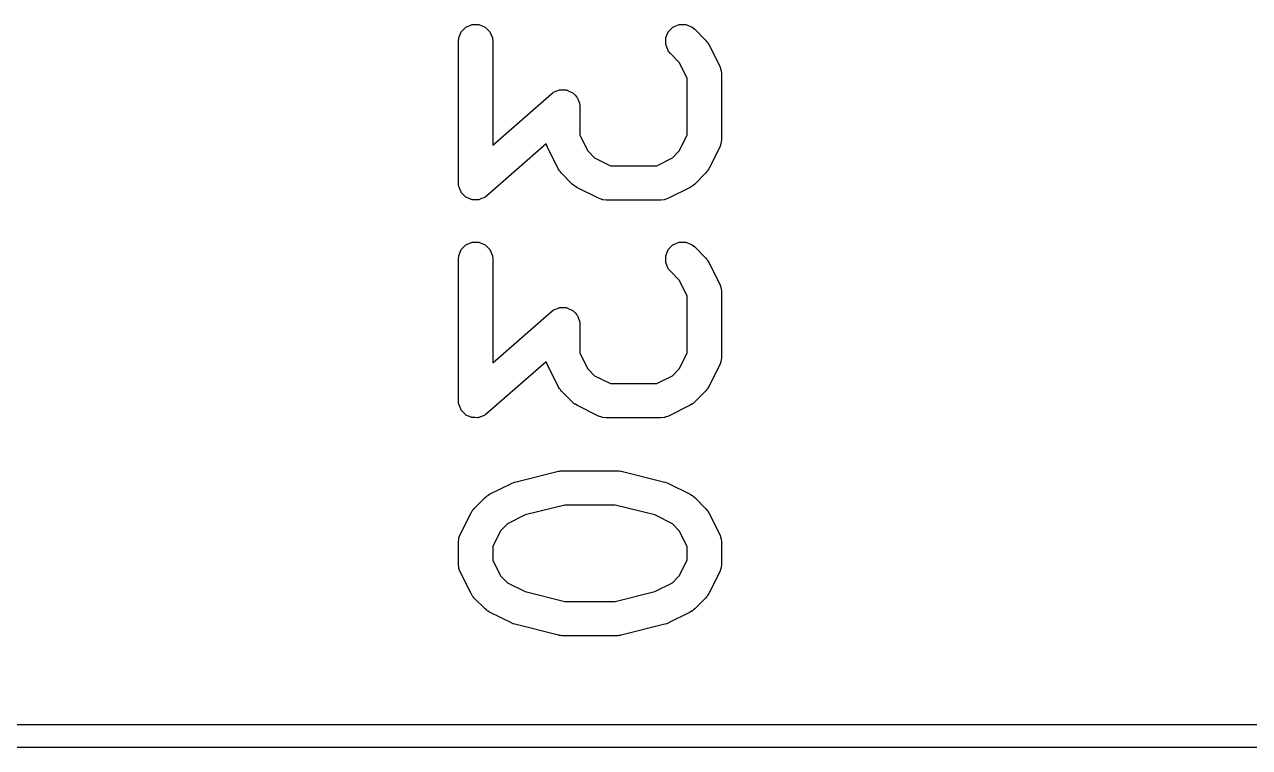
# Model space of a CAD drawing. Header units: inches. Extents: x 0.31 to 2.98, y 0.29 to 1.78.
# Drawn here: x 1.2923 to 1.503, y 0.4933 to 0.6178 of the extents above; entities that cross this region are included whole.
import ezdxf

# ---------------------------------------------------------------- set-up
doc = ezdxf.new("R2010")
doc.units = ezdxf.units.IN
doc.header["$MEASUREMENT"] = 0
doc.layers.add('BLACK', color=250, linetype='CONTINUOUS')

msp = doc.modelspace()

# ---------------------------------------------------------------- linework, layer by layer
at = {"layer": 'BLACK', "linetype": 'CONTINUOUS'}
for p, q in [((1.36823, 0.61732), (1.3693, 0.61776)), ((1.3693, 0.61776), (1.37045, 0.61776)), ((1.37045, 0.61776), (1.37152, 0.61732)), ((1.40385, 0.61732), (1.40492, 0.61776)), ((1.40492, 0.61776), (1.40607, 0.61776)), ((1.40607, 0.61776), (1.40714, 0.61732)), ((1.36692, 0.61486), (1.36698, 0.61544)), ((1.36698, 0.61544), (1.36742, 0.6165)), ((1.36742, 0.6165), (1.36823, 0.61732)), ((1.37152, 0.61732), (1.37233, 0.6165)), ((1.37233, 0.6165), (1.37277, 0.61544)), ((1.37277, 0.61544), (1.37283, 0.61486)), ((1.4026, 0.61544), (1.40304, 0.6165)), ((1.4026, 0.61429), (1.4026, 0.61544)), ((1.40304, 0.6165), (1.40385, 0.61732)), ((1.40714, 0.61732), (1.40758, 0.61695)), ((1.40758, 0.61695), (1.40946, 0.61508)), ((1.36692, 0.59049), (1.36692, 0.61486)), ((1.37283, 0.61486), (1.37283, 0.597)), ((1.40304, 0.61322), (1.4026, 0.61429)), ((1.40946, 0.61508), (1.40964, 0.61485)), ((1.40964, 0.61485), (1.4097, 0.6148)), ((1.4097, 0.6148), (1.40976, 0.61471)), ((1.40976, 0.61471), (1.40983, 0.61463)), ((1.40983, 0.61463), (1.40985, 0.61456)), ((1.40985, 0.61456), (1.41001, 0.61431)), ((1.41001, 0.61431), (1.41189, 0.61056)), ((1.40341, 0.61278), (1.40304, 0.61322)), ((1.40494, 0.61124), (1.40341, 0.61278)), ((1.40629, 0.60854), (1.40494, 0.61124)), ((1.41189, 0.61056), (1.41209, 0.61002)), ((1.41209, 0.61002), (1.4121, 0.60991)), ((1.4121, 0.60991), (1.41214, 0.60982)), ((1.41214, 0.60982), (1.4122, 0.60924)), ((1.4122, 0.60924), (1.4122, 0.59799)), ((1.40629, 0.59869), (1.40629, 0.60854)), ((1.37283, 0.597), (1.38293, 0.60584)), ((1.38293, 0.60584), (1.38318, 0.60602)), ((1.38318, 0.60602), (1.38323, 0.60607)), ((1.38323, 0.60607), (1.38328, 0.60609)), ((1.38328, 0.60609), (1.3834, 0.60617)), ((1.3834, 0.60617), (1.38385, 0.60633)), ((1.38385, 0.60633), (1.3843, 0.60651)), ((1.3843, 0.60651), (1.3844, 0.60651)), ((1.3844, 0.60651), (1.38449, 0.60654)), ((1.38449, 0.60654), (1.38497, 0.60651)), ((1.38497, 0.60651), (1.38545, 0.60651)), ((1.38545, 0.60651), (1.38554, 0.60647)), ((1.38554, 0.60647), (1.38564, 0.60647)), ((1.38564, 0.60647), (1.38607, 0.60625)), ((1.38607, 0.60625), (1.38651, 0.60607)), ((1.38651, 0.60607), (1.38658, 0.606)), ((1.38658, 0.606), (1.38667, 0.60596)), ((1.38667, 0.60596), (1.38699, 0.6056)), ((1.38699, 0.6056), (1.38733, 0.60526)), ((1.38733, 0.60526), (1.38737, 0.60516)), ((1.38737, 0.60516), (1.38743, 0.60509)), ((1.38743, 0.60509), (1.38759, 0.60464)), ((1.38759, 0.60464), (1.38777, 0.60419)), ((1.38777, 0.60419), (1.38778, 0.60405)), ((1.38778, 0.60405), (1.3878, 0.604)), ((1.3878, 0.604), (1.3878, 0.60392)), ((1.3878, 0.60392), (1.38783, 0.60362)), ((1.38783, 0.60362), (1.38783, 0.59869)), ((1.38783, 0.59869), (1.38917, 0.59599)), ((1.40494, 0.59599), (1.40629, 0.59869)), ((1.38203, 0.5972), (1.37182, 0.58827)), ((1.38223, 0.59667), (1.38203, 0.5972)), ((1.38411, 0.59292), (1.38223, 0.59667)), ((1.41189, 0.59667), (1.41001, 0.59292)), ((1.41209, 0.59721), (1.41189, 0.59667)), ((1.4121, 0.59732), (1.41209, 0.59721)), ((1.41214, 0.59742), (1.4121, 0.59732)), ((1.4122, 0.59799), (1.41214, 0.59742)), ((1.38917, 0.59599), (1.39037, 0.59479)), ((1.39037, 0.59479), (1.39307, 0.59345)), ((1.40105, 0.59345), (1.40375, 0.59479)), ((1.40375, 0.59479), (1.40494, 0.59599)), ((1.38426, 0.59267), (1.38411, 0.59292)), ((1.38429, 0.5926), (1.38426, 0.59267)), ((1.38436, 0.59252), (1.38429, 0.5926)), ((1.38441, 0.59243), (1.38436, 0.59252)), ((1.38447, 0.59238), (1.38441, 0.59243)), ((1.38466, 0.59215), (1.38447, 0.59238)), ((1.39307, 0.59345), (1.40105, 0.59345)), ((1.40964, 0.59238), (1.40946, 0.59215)), ((1.4097, 0.59243), (1.40964, 0.59238)), ((1.40976, 0.59252), (1.4097, 0.59243)), ((1.40983, 0.5926), (1.40976, 0.59252)), ((1.40985, 0.59267), (1.40983, 0.5926)), ((1.41001, 0.59292), (1.40985, 0.59267)), ((1.36695, 0.59019), (1.36692, 0.59049)), ((1.36695, 0.59011), (1.36695, 0.59019)), ((1.38653, 0.59028), (1.38466, 0.59215)), ((1.38676, 0.59009), (1.38653, 0.59028)), ((1.40758, 0.59028), (1.40736, 0.59009)), ((1.40946, 0.59215), (1.40758, 0.59028)), ((1.36696, 0.59006), (1.36695, 0.59011)), ((1.36698, 0.58992), (1.36696, 0.59006)), ((1.36716, 0.58947), (1.36698, 0.58992)), ((1.36732, 0.58902), (1.36716, 0.58947)), ((1.36738, 0.58894), (1.36732, 0.58902)), ((1.36742, 0.58885), (1.36738, 0.58894)), ((1.36776, 0.58851), (1.36742, 0.58885)), ((1.36807, 0.58815), (1.36776, 0.58851)), ((1.36816, 0.58811), (1.36807, 0.58815)), ((1.36823, 0.58804), (1.36816, 0.58811)), ((1.37157, 0.58809), (1.37152, 0.58804)), ((1.37182, 0.58827), (1.37157, 0.58809)), ((1.38681, 0.59003), (1.38676, 0.59009)), ((1.3869, 0.58998), (1.38681, 0.59003)), ((1.38698, 0.58991), (1.3869, 0.58998)), ((1.38705, 0.58988), (1.38698, 0.58991)), ((1.3873, 0.58973), (1.38705, 0.58988)), ((1.39105, 0.58785), (1.3873, 0.58973)), ((1.40682, 0.58973), (1.40307, 0.58785)), ((1.40706, 0.58988), (1.40682, 0.58973)), ((1.40714, 0.58991), (1.40706, 0.58988)), ((1.40722, 0.58998), (1.40714, 0.58991)), ((1.40731, 0.59003), (1.40722, 0.58998)), ((1.40736, 0.59009), (1.40731, 0.59003)), ((1.36868, 0.58785), (1.36823, 0.58804)), ((1.36911, 0.58764), (1.36868, 0.58785)), ((1.36921, 0.58763), (1.36911, 0.58764)), ((1.3693, 0.5876), (1.36921, 0.58763)), ((1.36978, 0.5876), (1.3693, 0.5876)), ((1.37026, 0.58756), (1.36978, 0.5876)), ((1.37035, 0.5876), (1.37026, 0.58756)), ((1.37045, 0.5876), (1.37035, 0.5876)), ((1.37089, 0.58778), (1.37045, 0.5876)), ((1.37135, 0.58793), (1.37089, 0.58778)), ((1.37146, 0.58802), (1.37135, 0.58793)), ((1.37152, 0.58804), (1.37146, 0.58802)), ((1.39159, 0.58764), (1.39105, 0.58785)), ((1.3917, 0.58764), (1.39159, 0.58764)), ((1.3918, 0.5876), (1.3917, 0.58764)), ((1.39237, 0.58754), (1.3918, 0.5876)), ((1.40175, 0.58754), (1.39237, 0.58754)), ((1.40232, 0.5876), (1.40175, 0.58754)), ((1.40242, 0.58764), (1.40232, 0.5876)), ((1.40253, 0.58764), (1.40242, 0.58764)), ((1.40307, 0.58785), (1.40253, 0.58764)), ((1.36742, 0.57901), (1.36823, 0.57982)), ((1.36823, 0.57982), (1.3693, 0.58027)), ((1.3693, 0.58027), (1.37045, 0.58027)), ((1.37045, 0.58027), (1.37152, 0.57982)), ((1.37152, 0.57982), (1.37233, 0.57901)), ((1.40304, 0.57901), (1.40385, 0.57982)), ((1.40385, 0.57982), (1.40492, 0.58027)), ((1.40492, 0.58027), (1.40607, 0.58027)), ((1.40607, 0.58027), (1.40714, 0.57982)), ((1.40714, 0.57982), (1.40758, 0.57946)), ((1.36692, 0.57737), (1.36698, 0.57795)), ((1.36698, 0.57795), (1.36742, 0.57901)), ((1.37233, 0.57901), (1.37277, 0.57795)), ((1.37277, 0.57795), (1.37283, 0.57737)), ((1.4026, 0.57795), (1.40304, 0.57901)), ((1.4026, 0.57679), (1.4026, 0.57795)), ((1.40758, 0.57946), (1.40946, 0.57758)), ((1.40946, 0.57758), (1.40964, 0.57736)), ((1.36692, 0.553), (1.36692, 0.57737)), ((1.37283, 0.57737), (1.37283, 0.5595)), ((1.40304, 0.57573), (1.4026, 0.57679)), ((1.40341, 0.57528), (1.40304, 0.57573)), ((1.40964, 0.57736), (1.4097, 0.5773)), ((1.4097, 0.5773), (1.40976, 0.57722)), ((1.40976, 0.57722), (1.40983, 0.57713)), ((1.40983, 0.57713), (1.40985, 0.57706)), ((1.40985, 0.57706), (1.41001, 0.57681)), ((1.41001, 0.57681), (1.41189, 0.57307)), ((1.40494, 0.57375), (1.40341, 0.57528)), ((1.40629, 0.57105), (1.40494, 0.57375)), ((1.41189, 0.57307), (1.41209, 0.57252)), ((1.41209, 0.57252), (1.4121, 0.57242)), ((1.4121, 0.57242), (1.41214, 0.57232)), ((1.41214, 0.57232), (1.4122, 0.57174)), ((1.4122, 0.57174), (1.4122, 0.5605)), ((1.40629, 0.56119), (1.40629, 0.57105)), ((1.37283, 0.5595), (1.38293, 0.56834)), ((1.38293, 0.56834), (1.38318, 0.56852)), ((1.38318, 0.56852), (1.38323, 0.56858)), ((1.38323, 0.56858), (1.38328, 0.5686)), ((1.38328, 0.5686), (1.3834, 0.56868)), ((1.3834, 0.56868), (1.38385, 0.56883)), ((1.38385, 0.56883), (1.3843, 0.56902)), ((1.3843, 0.56902), (1.3844, 0.56902)), ((1.3844, 0.56902), (1.38449, 0.56905)), ((1.38449, 0.56905), (1.38497, 0.56902)), ((1.38497, 0.56902), (1.38545, 0.56902)), ((1.38545, 0.56902), (1.38554, 0.56898)), ((1.38554, 0.56898), (1.38564, 0.56897)), ((1.38564, 0.56897), (1.38607, 0.56876)), ((1.38607, 0.56876), (1.38651, 0.56858)), ((1.38651, 0.56858), (1.38658, 0.56851)), ((1.38658, 0.56851), (1.38667, 0.56846)), ((1.38667, 0.56846), (1.38699, 0.5681)), ((1.38699, 0.5681), (1.38733, 0.56776)), ((1.38733, 0.56776), (1.38737, 0.56767)), ((1.38737, 0.56767), (1.38743, 0.56759)), ((1.38743, 0.56759), (1.38759, 0.56714)), ((1.38759, 0.56714), (1.38777, 0.5667)), ((1.38777, 0.5667), (1.38778, 0.56656)), ((1.38778, 0.56656), (1.3878, 0.5665)), ((1.3878, 0.5665), (1.3878, 0.56643)), ((1.3878, 0.56643), (1.38783, 0.56612)), ((1.38783, 0.56612), (1.38783, 0.56119)), ((1.38783, 0.56119), (1.38917, 0.5585)), ((1.40494, 0.5585), (1.40629, 0.56119)), ((1.38203, 0.55971), (1.37182, 0.55078)), ((1.38223, 0.55918), (1.38203, 0.55971)), ((1.38411, 0.55543), (1.38223, 0.55918)), ((1.41189, 0.55918), (1.41001, 0.55543)), ((1.41209, 0.55972), (1.41189, 0.55918)), ((1.4121, 0.55982), (1.41209, 0.55972)), ((1.41214, 0.55992), (1.4121, 0.55982)), ((1.4122, 0.5605), (1.41214, 0.55992)), ((1.38917, 0.5585), (1.39037, 0.5573)), ((1.39037, 0.5573), (1.39307, 0.55595)), ((1.40105, 0.55595), (1.40375, 0.5573)), ((1.40375, 0.5573), (1.40494, 0.5585)), ((1.38426, 0.55518), (1.38411, 0.55543)), ((1.38429, 0.55511), (1.38426, 0.55518)), ((1.38436, 0.55503), (1.38429, 0.55511)), ((1.38441, 0.55494), (1.38436, 0.55503)), ((1.38447, 0.55489), (1.38441, 0.55494)), ((1.38466, 0.55466), (1.38447, 0.55489)), ((1.38653, 0.55278), (1.38466, 0.55466)), ((1.39307, 0.55595), (1.40105, 0.55595)), ((1.40946, 0.55466), (1.40758, 0.55278)), ((1.40964, 0.55489), (1.40946, 0.55466)), ((1.4097, 0.55494), (1.40964, 0.55489)), ((1.40976, 0.55503), (1.4097, 0.55494)), ((1.40983, 0.55511), (1.40976, 0.55503)), ((1.40985, 0.55518), (1.40983, 0.55511)), ((1.41001, 0.55543), (1.40985, 0.55518)), ((1.36695, 0.55269), (1.36692, 0.553)), ((1.36695, 0.55262), (1.36695, 0.55269)), ((1.36696, 0.55256), (1.36695, 0.55262)), ((1.36698, 0.55242), (1.36696, 0.55256)), ((1.36716, 0.55198), (1.36698, 0.55242)), ((1.38676, 0.5526), (1.38653, 0.55278)), ((1.38681, 0.55254), (1.38676, 0.5526)), ((1.3869, 0.55248), (1.38681, 0.55254)), ((1.38698, 0.55242), (1.3869, 0.55248)), ((1.38705, 0.55239), (1.38698, 0.55242)), ((1.3873, 0.55223), (1.38705, 0.55239)), ((1.39105, 0.55036), (1.3873, 0.55223)), ((1.40682, 0.55223), (1.40307, 0.55036)), ((1.40706, 0.55239), (1.40682, 0.55223)), ((1.40714, 0.55242), (1.40706, 0.55239)), ((1.40722, 0.55248), (1.40714, 0.55242)), ((1.40731, 0.55254), (1.40722, 0.55248)), ((1.40736, 0.5526), (1.40731, 0.55254)), ((1.40758, 0.55278), (1.40736, 0.5526)), ((1.36732, 0.55152), (1.36716, 0.55198)), ((1.36738, 0.55145), (1.36732, 0.55152)), ((1.36742, 0.55136), (1.36738, 0.55145)), ((1.36776, 0.55102), (1.36742, 0.55136)), ((1.36807, 0.55066), (1.36776, 0.55102)), ((1.36816, 0.55061), (1.36807, 0.55066)), ((1.36823, 0.55054), (1.36816, 0.55061)), ((1.36868, 0.55036), (1.36823, 0.55054)), ((1.36911, 0.55015), (1.36868, 0.55036)), ((1.36921, 0.55014), (1.36911, 0.55015)), ((1.3693, 0.5501), (1.36921, 0.55014)), ((1.37089, 0.55028), (1.37045, 0.5501)), ((1.37135, 0.55044), (1.37089, 0.55028)), ((1.37146, 0.55052), (1.37135, 0.55044)), ((1.37152, 0.55054), (1.37146, 0.55052)), ((1.37157, 0.5506), (1.37152, 0.55054)), ((1.37182, 0.55078), (1.37157, 0.5506)), ((1.39159, 0.55015), (1.39105, 0.55036)), ((1.3917, 0.55014), (1.39159, 0.55015)), ((1.3918, 0.5501), (1.3917, 0.55014)), ((1.40242, 0.55014), (1.40232, 0.5501)), ((1.40253, 0.55015), (1.40242, 0.55014)), ((1.40307, 0.55036), (1.40253, 0.55015)), ((1.36978, 0.5501), (1.3693, 0.5501)), ((1.37026, 0.55007), (1.36978, 0.5501)), ((1.37035, 0.5501), (1.37026, 0.55007)), ((1.37045, 0.5501), (1.37035, 0.5501)), ((1.39237, 0.55004), (1.3918, 0.5501)), ((1.40175, 0.55004), (1.39237, 0.55004)), ((1.40232, 0.5501), (1.40175, 0.55004)), ((1.37666, 0.53899), (1.38416, 0.54086)), ((1.38416, 0.54086), (1.38426, 0.54088)), ((1.38426, 0.54088), (1.3843, 0.5409)), ((1.3843, 0.5409), (1.38451, 0.54092)), ((1.38451, 0.54092), (1.38473, 0.54095)), ((1.38473, 0.54095), (1.38477, 0.54094)), ((1.38477, 0.54094), (1.38487, 0.54095)), ((1.38487, 0.54095), (1.39425, 0.54095)), ((1.39425, 0.54095), (1.39435, 0.54094)), ((1.39435, 0.54094), (1.39439, 0.54095)), ((1.39439, 0.54095), (1.39461, 0.54092)), ((1.39461, 0.54092), (1.39482, 0.5409)), ((1.39482, 0.5409), (1.39486, 0.54088)), ((1.39486, 0.54088), (1.39496, 0.54086)), ((1.39496, 0.54086), (1.40246, 0.53899)), ((1.3723, 0.53689), (1.37605, 0.53877)), ((1.37605, 0.53877), (1.3761, 0.53878)), ((1.3761, 0.53878), (1.37611, 0.53879)), ((1.37611, 0.53879), (1.37635, 0.53888)), ((1.37635, 0.53888), (1.37659, 0.53897)), ((1.37659, 0.53897), (1.37662, 0.53897)), ((1.37662, 0.53897), (1.37666, 0.53899)), ((1.40246, 0.53899), (1.4025, 0.53897)), ((1.4025, 0.53897), (1.40253, 0.53897)), ((1.40253, 0.53897), (1.40277, 0.53888)), ((1.40277, 0.53888), (1.40301, 0.53879)), ((1.40301, 0.53879), (1.40302, 0.53878)), ((1.40302, 0.53878), (1.40307, 0.53877)), ((1.40307, 0.53877), (1.40682, 0.53689)), ((1.36966, 0.53446), (1.37154, 0.53634)), ((1.37154, 0.53634), (1.37176, 0.53652)), ((1.37176, 0.53652), (1.37181, 0.53658)), ((1.37181, 0.53658), (1.3719, 0.53664)), ((1.3719, 0.53664), (1.37198, 0.5367)), ((1.37198, 0.5367), (1.37206, 0.53673)), ((1.37206, 0.53673), (1.3723, 0.53689)), ((1.40682, 0.53689), (1.40706, 0.53673)), ((1.40706, 0.53673), (1.40714, 0.5367)), ((1.40714, 0.5367), (1.40722, 0.53664)), ((1.40722, 0.53664), (1.40731, 0.53658)), ((1.40731, 0.53658), (1.40736, 0.53652)), ((1.40736, 0.53652), (1.40758, 0.53634)), ((1.40758, 0.53634), (1.40946, 0.53446)), ((1.36723, 0.52995), (1.36911, 0.5337)), ((1.36911, 0.5337), (1.36926, 0.53394)), ((1.36926, 0.53394), (1.36929, 0.53402)), ((1.36929, 0.53402), (1.36936, 0.5341)), ((1.36936, 0.5341), (1.36942, 0.53419)), ((1.36942, 0.53419), (1.36948, 0.53424)), ((1.36948, 0.53424), (1.36966, 0.53446)), ((1.3784, 0.53334), (1.37537, 0.53182)), ((1.38524, 0.53505), (1.3784, 0.53334)), ((1.39388, 0.53505), (1.38524, 0.53505)), ((1.40072, 0.53334), (1.39388, 0.53505)), ((1.40375, 0.53182), (1.40072, 0.53334)), ((1.40946, 0.53446), (1.40964, 0.53424)), ((1.40964, 0.53424), (1.4097, 0.53419)), ((1.4097, 0.53419), (1.40976, 0.5341)), ((1.40976, 0.5341), (1.40983, 0.53402)), ((1.40983, 0.53402), (1.40985, 0.53394)), ((1.40985, 0.53394), (1.41001, 0.5337)), ((1.41001, 0.5337), (1.41189, 0.52995)), ((1.37537, 0.53182), (1.37418, 0.53063)), ((1.40494, 0.53063), (1.40375, 0.53182)), ((1.36692, 0.52863), (1.36698, 0.5292)), ((1.36698, 0.5292), (1.36702, 0.5293)), ((1.36702, 0.5293), (1.36703, 0.52941)), ((1.36703, 0.52941), (1.36723, 0.52995)), ((1.37418, 0.53063), (1.37283, 0.52793)), ((1.40629, 0.52793), (1.40494, 0.53063)), ((1.41189, 0.52995), (1.41209, 0.52941)), ((1.41209, 0.52941), (1.4121, 0.5293)), ((1.4121, 0.5293), (1.41214, 0.5292)), ((1.41214, 0.5292), (1.4122, 0.52863)), ((1.36692, 0.52488), (1.36692, 0.52863)), ((1.37283, 0.52793), (1.37283, 0.52557)), ((1.40629, 0.52557), (1.40629, 0.52793)), ((1.4122, 0.52863), (1.4122, 0.52488)), ((1.36698, 0.5243), (1.36692, 0.52488)), ((1.37283, 0.52557), (1.37418, 0.52288)), ((1.40494, 0.52288), (1.40629, 0.52557)), ((1.4122, 0.52488), (1.41214, 0.5243)), ((1.36702, 0.5242), (1.36698, 0.5243)), ((1.36703, 0.5241), (1.36702, 0.5242)), ((1.36723, 0.52356), (1.36703, 0.5241)), ((1.36911, 0.51981), (1.36723, 0.52356)), ((1.37418, 0.52288), (1.37537, 0.52168)), ((1.40375, 0.52168), (1.40494, 0.52288)), ((1.41189, 0.52356), (1.41001, 0.51981)), ((1.41209, 0.5241), (1.41189, 0.52356)), ((1.4121, 0.5242), (1.41209, 0.5241)), ((1.41214, 0.5243), (1.4121, 0.5242)), ((1.37537, 0.52168), (1.3784, 0.52016)), ((1.40072, 0.52016), (1.40375, 0.52168)), ((1.36926, 0.51956), (1.36911, 0.51981)), ((1.36929, 0.51949), (1.36926, 0.51956)), ((1.36936, 0.5194), (1.36929, 0.51949)), ((1.36942, 0.51932), (1.36936, 0.5194)), ((1.36948, 0.51926), (1.36942, 0.51932)), ((1.36966, 0.51904), (1.36948, 0.51926)), ((1.37154, 0.51716), (1.36966, 0.51904)), ((1.3784, 0.52016), (1.38524, 0.51845)), ((1.39388, 0.51845), (1.40072, 0.52016)), ((1.40946, 0.51904), (1.40758, 0.51716)), ((1.40964, 0.51926), (1.40946, 0.51904)), ((1.4097, 0.51932), (1.40964, 0.51926)), ((1.40976, 0.5194), (1.4097, 0.51932)), ((1.40983, 0.51949), (1.40976, 0.5194)), ((1.40985, 0.51956), (1.40983, 0.51949)), ((1.41001, 0.51981), (1.40985, 0.51956)), ((1.37176, 0.51698), (1.37154, 0.51716)), ((1.37181, 0.51692), (1.37176, 0.51698)), ((1.3719, 0.51686), (1.37181, 0.51692)), ((1.37198, 0.5168), (1.3719, 0.51686)), ((1.37206, 0.51677), (1.37198, 0.5168)), ((1.3723, 0.51661), (1.37206, 0.51677)), ((1.37605, 0.51474), (1.3723, 0.51661)), ((1.38524, 0.51845), (1.39388, 0.51845)), ((1.40682, 0.51661), (1.40307, 0.51474)), ((1.40706, 0.51677), (1.40682, 0.51661)), ((1.40714, 0.5168), (1.40706, 0.51677)), ((1.40722, 0.51686), (1.40714, 0.5168)), ((1.40731, 0.51692), (1.40722, 0.51686)), ((1.40736, 0.51698), (1.40731, 0.51692)), ((1.40758, 0.51716), (1.40736, 0.51698)), ((1.3761, 0.51472), (1.37605, 0.51474)), ((1.37611, 0.51471), (1.3761, 0.51472)), ((1.37635, 0.51462), (1.37611, 0.51471)), ((1.37659, 0.51453), (1.37635, 0.51462)), ((1.37662, 0.51453), (1.37659, 0.51453)), ((1.37666, 0.51451), (1.37662, 0.51453)), ((1.38416, 0.51264), (1.37666, 0.51451)), ((1.40246, 0.51451), (1.39496, 0.51264)), ((1.4025, 0.51453), (1.40246, 0.51451)), ((1.40253, 0.51453), (1.4025, 0.51453)), ((1.40277, 0.51462), (1.40253, 0.51453)), ((1.40301, 0.51471), (1.40277, 0.51462)), ((1.40302, 0.51472), (1.40301, 0.51471)), ((1.40307, 0.51474), (1.40302, 0.51472)), ((1.38426, 0.51262), (1.38416, 0.51264)), ((1.3843, 0.51261), (1.38426, 0.51262)), ((1.38451, 0.51258), (1.3843, 0.51261)), ((1.38473, 0.51255), (1.38451, 0.51258)), ((1.38477, 0.51256), (1.38473, 0.51255)), ((1.38487, 0.51255), (1.38477, 0.51256)), ((1.39425, 0.51255), (1.38487, 0.51255)), ((1.39435, 0.51256), (1.39425, 0.51255)), ((1.39439, 0.51255), (1.39435, 0.51256)), ((1.39461, 0.51258), (1.39439, 0.51255)), ((1.39482, 0.51261), (1.39461, 0.51258)), ((1.39486, 0.51262), (1.39482, 0.51261)), ((1.39496, 0.51264), (1.39486, 0.51262)), ((0.67087, 0.49724), (2.0363, 0.49724)), ((2.0363, 0.49331), (0.6689, 0.49331))]:
    msp.add_line(p, q, dxfattribs=at)

doc.saveas('drawing.dxf')
